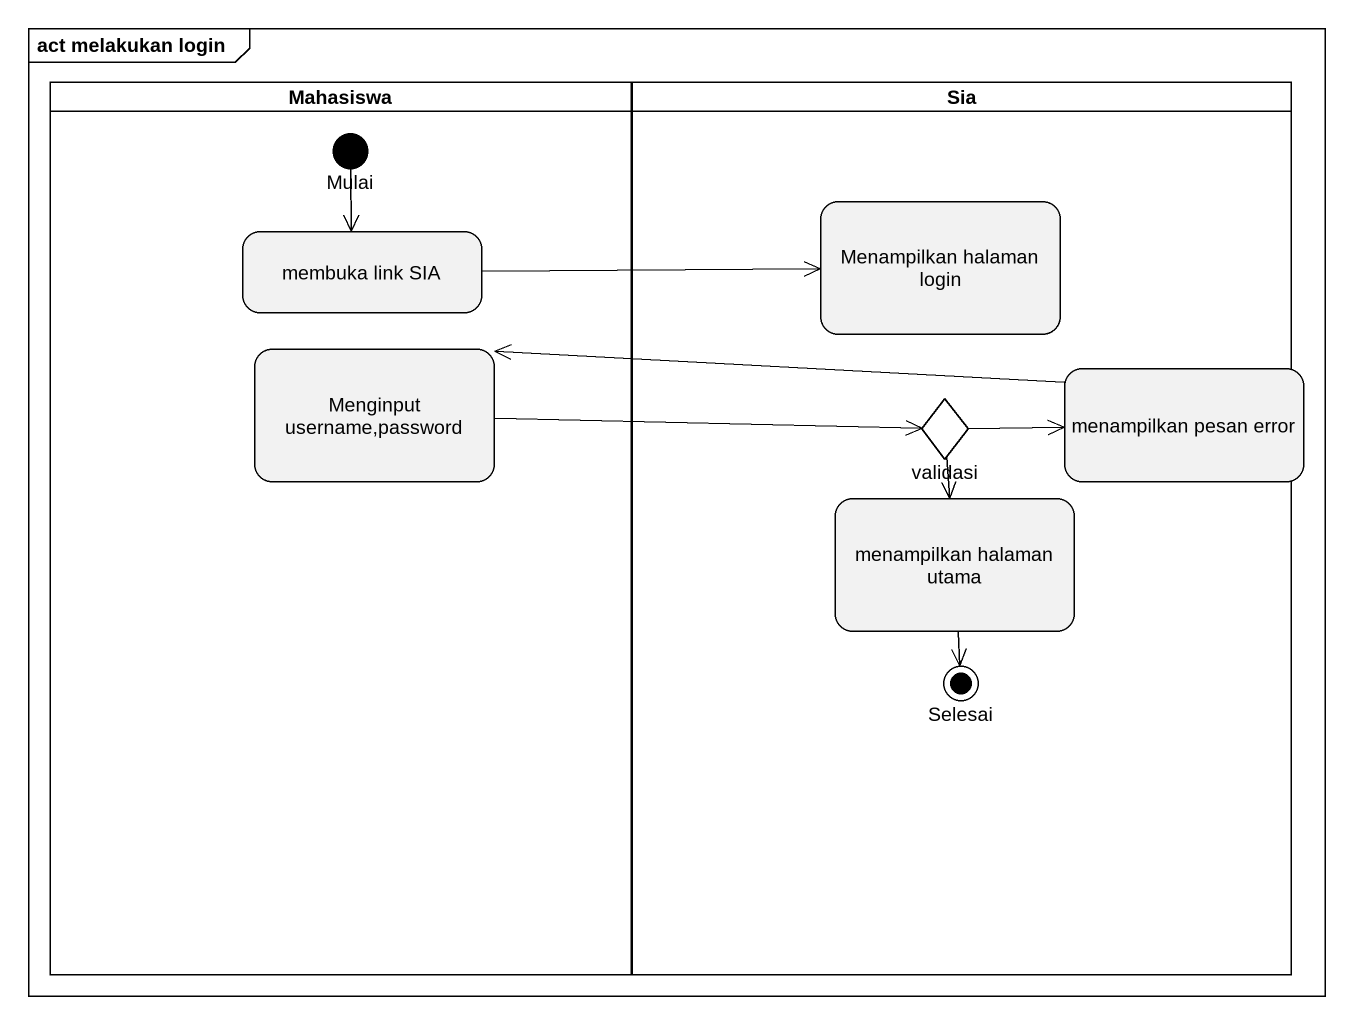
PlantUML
@startuml
mainframe act melakukan login
hide empty description
state Mahasiswa <<partition>> {
  state Mulai <<start>>
  state "membuka link SIA" as membuka_link_SIA
  state "Menginput username,password" as Menginput_username_password
}
state Sia <<partition>> {
  state "Menampilkan halaman login" as Menampilkan_halaman_login
  state validasi <<choice>>
  state "menampilkan halaman utama" as menampilkan_halaman_utama
  state Selesai <<end>>
}
state "menampilkan pesan error" as menampilkan_pesan_error
Mulai --> membuka_link_SIA
membuka_link_SIA -right-> Menampilkan_halaman_login
Menginput_username_password -right-> validasi
validasi -right-> menampilkan_pesan_error
validasi --> menampilkan_halaman_utama
menampilkan_pesan_error -left-> Menginput_username_password
menampilkan_halaman_utama --> Selesai
@enduml
